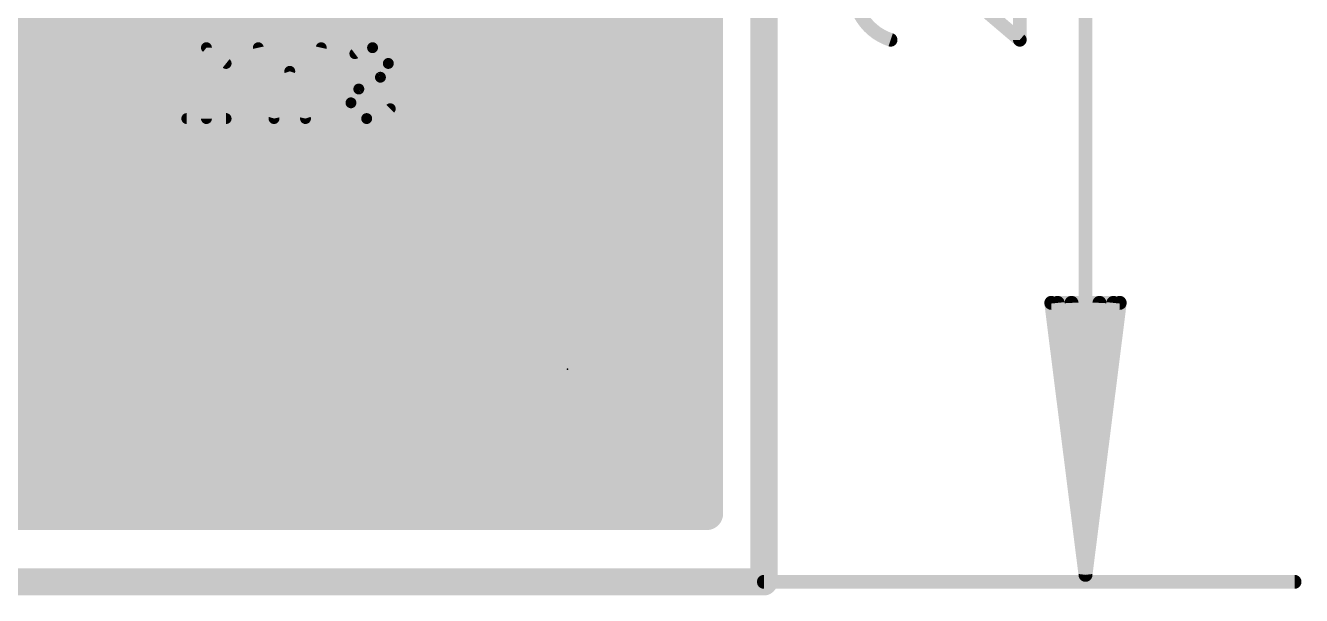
# Model space of a CAD drawing. Extents: x -1.3 to 57, y -0.1 to 23.2.
# Drawn here: x 45.11 to 57.02, y -0.13 to 5.18 of the extents above; entities that cross this region are included whole.
import ezdxf

# ---------------------------------------------------------------- set-up
doc = ezdxf.new("R2010")
doc.units = 0
for name, color, linetype in [('1', 12, 'CONTINUOUS'), ('16', 132, 'CONTINUOUS'), ('20', 31, 'CONTINUOUS'), ('24', 53, 'CONTINUOUS'), ('26', 253, 'CONTINUOUS'), ('42', 132, 'CONTINUOUS')]:
    doc.layers.add(name, color=color, linetype=linetype)

# ---------------------------------------------------------------- blocks, each defined once
blk = doc.blocks.new('PIE')
at = {"const_width": 0.5}
blk.add_lwpolyline([(0, -0.25, 1), (0, 0.25, 1), (0, -0.25)], format="xyb", dxfattribs=at)

msp = doc.modelspace()

# ---------------------------------------------------------------- linework, layer by layer
at = {"layer": '1'}
for points, const_width in [([(51.4666, 19.431), (51.4666, 0.635)], 0.3048), ([(44.1706, 4.5974), (45.5168, 5.9436)], 0.6096), ([(44.5159, 4.0806), (45.8621, 5.4268)], 0.3048), ([(45.6169, 5.1816), (51.4666, 5.1816)], 0.3048), ([(45.3121, 4.8768), (51.4666, 4.8768)], 0.3048), ([(45.0073, 4.572), (51.4666, 4.572)], 0.3048), ([(44.7025, 4.2672), (51.4666, 4.2672)], 0.3048), ([(42.1628, 3.9624), (51.4666, 3.9624)], 0.3048), ([(40.9882, 3.6576), (51.4666, 3.6576)], 0.3048), ([(40.9882, 3.3528), (51.4666, 3.3528)], 0.3048), ([(40.9882, 3.048), (51.4666, 3.048)], 0.3048), ([(40.9882, 2.7432), (51.4666, 2.7432)], 0.3048), ([(40.9882, 2.4384), (51.4666, 2.4384)], 0.3048), ([(40.9882, 2.1336), (51.4666, 2.1336)], 0.3048), ([(40.9398, 1.8288), (51.4666, 1.8288)], 0.3048), ([(39.243, 1.524), (51.4666, 1.524)], 0.3048), ([(39.243, 1.2192), (51.4666, 1.2192)], 0.3048), ([(39.243, 0.9144), (51.4666, 0.9144)], 0.3048), ([(51.4666, 0.635), (39.243, 0.635)], 0.3048)]:
    msp.add_lwpolyline(points, dxfattribs=dict(at, const_width=const_width))
at = {"layer": '1', "const_width": 0.1524}
for points in [[(45.6169, 5.2578, 1), (45.6169, 5.1054)], [(51.4666, 5.1054, 1), (51.4666, 5.2578)], [(45.3121, 4.953, 1), (45.3121, 4.8006)], [(51.4666, 4.8006, 1), (51.4666, 4.953)], [(51.4666, 4.4958, 1), (51.4666, 4.6482)], [(51.4666, 4.191, 1), (51.4666, 4.3434)], [(51.4666, 3.8862, 1), (51.4666, 4.0386)], [(51.4666, 3.5814, 1), (51.4666, 3.7338)], [(51.4666, 3.2766, 1), (51.4666, 3.429)], [(51.4666, 2.9718, 1), (51.4666, 3.1242)], [(51.4666, 2.667, 1), (51.4666, 2.8194)], [(51.4666, 2.3622, 1), (51.4666, 2.5146)], [(51.4666, 2.0574, 1), (51.4666, 2.2098)], [(51.4666, 1.7526, 1), (51.4666, 1.905)], [(51.4666, 1.4478, 1), (51.4666, 1.6002)], [(51.4666, 1.143, 1), (51.4666, 1.2954)], [(51.4666, 0.8382, 1), (51.4666, 0.9906)], [(51.4666, 0.5588, 1), (51.4666, 0.7112)], [(51.3904, 0.635, 1), (51.5428, 0.635)]]:
    msp.add_lwpolyline(points, format="xyb", dxfattribs=at)
at = {"layer": '16', "const_width": 0.3048}
for points in [[(51.435, 10.3285), (51.435, 0.635)], [(42.2854, 5.1816), (51.435, 5.1816)], [(42.534, 4.8768), (51.435, 4.8768)], [(42.5934, 4.572), (51.435, 4.572)], [(42.5129, 4.2672), (51.435, 4.2672)], [(42.1628, 3.9624), (51.435, 3.9624)], [(40.9882, 3.6576), (51.435, 3.6576)], [(40.9882, 3.3528), (51.435, 3.3528)], [(40.9882, 3.048), (51.435, 3.048)], [(49.725, 2.8247), (49.72, 2.8206)], [(49.7315, 2.8241), (49.725, 2.8247)], [(49.8097, 2.8478), (49.7315, 2.8241)], [(49.8818, 2.8864), (49.8097, 2.8478)], [(49.8859, 2.8914), (49.8818, 2.8864)], [(49.8924, 2.892), (49.8859, 2.8914)], [(49.8981, 2.8951), (49.8924, 2.892)], [(49.9044, 2.8932), (49.8981, 2.8951)], [(49.9857, 2.9012), (49.9044, 2.8932)], [(50.0639, 2.9249), (49.9857, 2.9012)], [(50.0689, 2.9291), (50.0639, 2.9249)], [(50.0754, 2.9284), (50.0689, 2.9291)], [(50.0816, 2.9303), (50.0754, 2.9284)], [(50.0873, 2.9272), (50.0816, 2.9303)], [(50.1687, 2.9192), (50.0873, 2.9272)], [(50.25, 2.9272), (50.1687, 2.9192)], [(50.2558, 2.9303), (50.25, 2.9272)], [(50.262, 2.9284), (50.2558, 2.9303)], [(50.2685, 2.9291), (50.262, 2.9284)], [(50.2735, 2.9249), (50.2685, 2.9291)], [(50.3517, 2.9012), (50.2735, 2.9249)], [(50.433, 2.8932), (50.3517, 2.9012)], [(50.4393, 2.8951), (50.433, 2.8932)], [(50.445, 2.892), (50.4393, 2.8951)], [(50.4515, 2.8914), (50.445, 2.892)], [(50.4556, 2.8864), (50.4515, 2.8914)], [(50.5277, 2.8478), (50.4556, 2.8864)], [(50.6059, 2.8241), (50.5277, 2.8478)], [(50.6124, 2.8247), (50.6059, 2.8241)], [(50.6174, 2.8206), (50.6124, 2.8247)], [(40.9882, 2.7432), (49.614, 2.7432)], [(49.5573, 2.7077), (49.5054, 2.6445)], [(49.5592, 2.7139), (49.5573, 2.7077)], [(49.5649, 2.717), (49.5592, 2.7139)], [(49.569, 2.722), (49.5649, 2.717)], [(49.5755, 2.7226), (49.569, 2.722)], [(49.6476, 2.7611), (49.5755, 2.7226)], [(49.7107, 2.813), (49.6476, 2.7611)], [(49.7138, 2.8187), (49.7107, 2.813)], [(49.72, 2.8206), (49.7138, 2.8187)], [(50.6236, 2.8187), (50.6174, 2.8206)], [(50.6267, 2.813), (50.6236, 2.8187)], [(50.6898, 2.7611), (50.6267, 2.813)], [(50.7619, 2.7226), (50.6898, 2.7611)], [(50.7234, 2.7432), (51.435, 2.7432)], [(50.7684, 2.722), (50.7619, 2.7226)], [(50.7725, 2.717), (50.7684, 2.722)], [(50.7782, 2.7139), (50.7725, 2.717)], [(50.7801, 2.7077), (50.7782, 2.7139)], [(50.832, 2.6445), (50.7801, 2.7077)], [(49.436, 2.5907), (49.4329, 2.585)], [(49.4422, 2.5926), (49.436, 2.5907)], [(49.5054, 2.6445), (49.4422, 2.5926)], [(50.8952, 2.5926), (50.832, 2.6445)], [(50.9014, 2.5907), (50.8952, 2.5926)], [(50.9045, 2.585), (50.9014, 2.5907)], [(49.3888, 2.5023), (49.3369, 2.4392)], [(49.4273, 2.5744), (49.3888, 2.5023)], [(49.4279, 2.5809), (49.4273, 2.5744)], [(49.4329, 2.585), (49.4279, 2.5809)], [(50.9095, 2.5809), (50.9045, 2.585)], [(50.9101, 2.5744), (50.9095, 2.5809)], [(50.9486, 2.5023), (50.9101, 2.5744)], [(51.0005, 2.4392), (50.9486, 2.5023)], [(40.9882, 2.4384), (49.3355, 2.4384)], [(49.3258, 2.4184), (49.3021, 2.3402)], [(49.3293, 2.4299), (49.3252, 2.4249)], [(49.3252, 2.4249), (49.3258, 2.4184)], [(49.3312, 2.4361), (49.3293, 2.4299)], [(49.3369, 2.4392), (49.3312, 2.4361)], [(51.0062, 2.4361), (51.0005, 2.4392)], [(51.0019, 2.4384), (51.435, 2.4384)], [(51.0081, 2.4299), (51.0062, 2.4361)], [(51.0122, 2.4249), (51.0081, 2.4299)], [(51.0116, 2.4184), (51.0122, 2.4249)], [(51.0353, 2.3402), (51.0116, 2.4184)], [(49.2567, 2.2455), (49.2487, 2.1642)], [(49.2579, 2.2575), (49.2548, 2.2518)], [(49.2548, 2.2518), (49.2567, 2.2455)], [(49.2585, 2.264), (49.2579, 2.2575)], [(49.2635, 2.2681), (49.2585, 2.264)], [(49.3021, 2.3402), (49.2635, 2.2681)], [(51.0739, 2.2681), (51.0353, 2.3402)], [(51.0789, 2.264), (51.0739, 2.2681)], [(51.0795, 2.2575), (51.0789, 2.264)], [(51.0826, 2.2518), (51.0795, 2.2575)], [(51.0807, 2.2455), (51.0826, 2.2518)], [(51.0887, 2.1642), (51.0807, 2.2455)], [(40.9882, 2.1336), (49.2394, 2.1336)], [(49.2487, 2.1642), (49.225, 2.086)], [(51.1124, 2.086), (51.0887, 2.1642)], [(51.098, 2.1336), (51.435, 2.1336)], [(49.2215, 2.0745), (49.2196, 2.0683)], [(49.2196, 2.0683), (49.2227, 2.0625)], [(49.225, 2.086), (49.2208, 2.081)], [(49.2208, 2.081), (49.2215, 2.0745)], [(49.2227, 2.0625), (49.2307, 1.9812)], [(51.1067, 1.9812), (51.1147, 2.0625)], [(51.1166, 2.081), (51.1124, 2.086)], [(51.1147, 2.0625), (51.1178, 2.0683)], [(51.1159, 2.0745), (51.1166, 2.081)], [(51.1178, 2.0683), (51.1159, 2.0745)], [(49.2227, 1.8999), (49.2196, 1.8941)], [(49.2196, 1.8941), (49.2215, 1.8879)], [(49.2215, 1.8879), (49.2208, 1.8814)], [(49.2208, 1.8814), (49.225, 1.8764)], [(49.2307, 1.9812), (49.2227, 1.8999)], [(49.225, 1.8764), (49.2487, 1.7982)], [(51.0887, 1.7982), (51.1124, 1.8764)], [(51.1147, 1.8999), (51.1067, 1.9812)], [(51.1124, 1.8764), (51.1166, 1.8814)], [(51.1178, 1.8941), (51.1147, 1.8999)], [(51.1159, 1.8879), (51.1178, 1.8941)], [(51.1166, 1.8814), (51.1159, 1.8879)], [(40.9398, 1.8288), (49.2394, 1.8288)], [(49.2487, 1.7982), (49.2567, 1.7169)], [(51.0807, 1.7169), (51.0887, 1.7982)], [(51.098, 1.8288), (51.435, 1.8288)], [(49.2567, 1.7169), (49.2548, 1.7106)], [(49.2548, 1.7106), (49.2579, 1.7049)], [(49.2579, 1.7049), (49.2585, 1.6984)], [(49.2585, 1.6984), (49.2635, 1.6943)], [(49.2635, 1.6943), (49.3021, 1.6222)], [(51.0353, 1.6222), (51.0739, 1.6943)], [(51.0739, 1.6943), (51.0789, 1.6984)], [(51.0789, 1.6984), (51.0795, 1.7049)], [(51.0795, 1.7049), (51.0826, 1.7106)], [(51.0826, 1.7106), (51.0807, 1.7169)], [(39.243, 1.524), (49.3355, 1.524)], [(49.3021, 1.6222), (49.3258, 1.544)], [(49.3258, 1.544), (49.3252, 1.5375)], [(49.3252, 1.5375), (49.3293, 1.5325)], [(49.3293, 1.5325), (49.3312, 1.5263)], [(49.3312, 1.5263), (49.3369, 1.5232)], [(49.3369, 1.5232), (49.3888, 1.4601)], [(50.9486, 1.4601), (51.0005, 1.5232)], [(51.0005, 1.5232), (51.0062, 1.5263)], [(51.0019, 1.524), (51.435, 1.524)], [(51.0062, 1.5263), (51.0081, 1.5325)], [(51.0081, 1.5325), (51.0122, 1.5375)], [(51.0116, 1.544), (51.0353, 1.6222)], [(51.0122, 1.5375), (51.0116, 1.544)], [(49.3888, 1.4601), (49.4273, 1.388)], [(50.9101, 1.388), (50.9486, 1.4601)], [(49.4273, 1.388), (49.4279, 1.3815)], [(49.4279, 1.3815), (49.4329, 1.3774)], [(49.4329, 1.3774), (49.436, 1.3717)], [(49.436, 1.3717), (49.4422, 1.3698)], [(49.4422, 1.3698), (49.5054, 1.3179)], [(49.5054, 1.3179), (49.5573, 1.2547)], [(50.7801, 1.2547), (50.832, 1.3179)], [(50.832, 1.3179), (50.8952, 1.3698)], [(50.8952, 1.3698), (50.9014, 1.3717)], [(50.9014, 1.3717), (50.9045, 1.3774)], [(50.9045, 1.3774), (50.9095, 1.3815)], [(50.9095, 1.3815), (50.9101, 1.388)], [(39.243, 1.2192), (49.614, 1.2192)], [(49.5573, 1.2547), (49.5592, 1.2485)], [(49.5592, 1.2485), (49.5649, 1.2454)], [(49.5649, 1.2454), (49.569, 1.2404)], [(49.569, 1.2404), (49.5755, 1.2398)], [(49.5755, 1.2398), (49.6476, 1.2013)], [(49.6476, 1.2013), (49.7107, 1.1494)], [(50.6267, 1.1494), (50.6898, 1.2013)], [(50.6898, 1.2013), (50.7619, 1.2398)], [(50.7234, 1.2192), (51.435, 1.2192)], [(50.7619, 1.2398), (50.7684, 1.2404)], [(50.7684, 1.2404), (50.7725, 1.2454)], [(50.7725, 1.2454), (50.7782, 1.2485)], [(50.7782, 1.2485), (50.7801, 1.2547)], [(49.7107, 1.1494), (49.7138, 1.1437)], [(49.7138, 1.1437), (49.72, 1.1418)], [(49.72, 1.1418), (49.725, 1.1377)], [(49.725, 1.1377), (49.7315, 1.1383)], [(49.7315, 1.1383), (49.8097, 1.1146)], [(49.8097, 1.1146), (49.8818, 1.076)], [(49.8818, 1.076), (49.8859, 1.071)], [(49.8859, 1.071), (49.8924, 1.0704)], [(49.8924, 1.0704), (49.8981, 1.0673)], [(49.8981, 1.0673), (49.9044, 1.0692)], [(49.9044, 1.0692), (49.9857, 1.0612)], [(49.9857, 1.0612), (50.0639, 1.0375)], [(50.0874, 1.0352), (50.1687, 1.0432)], [(50.1687, 1.0432), (50.25, 1.0352)], [(50.2735, 1.0375), (50.3517, 1.0612)], [(50.3517, 1.0612), (50.433, 1.0692)], [(50.433, 1.0692), (50.4393, 1.0673)], [(50.4393, 1.0673), (50.445, 1.0704)], [(50.445, 1.0704), (50.4515, 1.071)], [(50.4515, 1.071), (50.4556, 1.076)], [(50.4556, 1.076), (50.5277, 1.1146)], [(50.5277, 1.1146), (50.6059, 1.1383)], [(50.6059, 1.1383), (50.6124, 1.1377)], [(50.6124, 1.1377), (50.6174, 1.1418)], [(50.6174, 1.1418), (50.6236, 1.1437)], [(50.6236, 1.1437), (50.6267, 1.1494)], [(50.0639, 1.0375), (50.0689, 1.0333)], [(50.0689, 1.0333), (50.0754, 1.034)], [(50.0754, 1.034), (50.0816, 1.0321)], [(50.0816, 1.0321), (50.0874, 1.0352)], [(50.25, 1.0352), (50.2558, 1.0321)], [(50.2558, 1.0321), (50.262, 1.034)], [(50.262, 1.034), (50.2685, 1.0333)], [(50.2685, 1.0333), (50.2735, 1.0375)], [(39.243, 0.9144), (51.435, 0.9144)], [(51.435, 0.635), (39.243, 0.635)]]:
    msp.add_lwpolyline(points, dxfattribs=at)
at = {"layer": '16', "const_width": 0.1524}
for points in [[(51.435, 5.1054, 1), (51.435, 5.2578)], [(51.435, 4.8006, 1), (51.435, 4.953)], [(51.435, 4.4958, 1), (51.435, 4.6482)], [(51.435, 4.191, 1), (51.435, 4.3434)], [(51.435, 3.8862, 1), (51.435, 4.0386)], [(51.435, 3.5814, 1), (51.435, 3.7338)], [(51.435, 3.2766, 1), (51.435, 3.429)], [(51.435, 2.9718, 1), (51.435, 3.1242)], [(49.7325, 2.9006, 1), (49.7176, 2.7489)], [(49.7734, 2.7658, 1), (49.6767, 2.8836)], [(49.724, 2.7483, 1), (49.739, 2.8999)], [(49.7738, 2.915, 1), (49.8456, 2.7806)], [(49.8318, 2.7749, 1), (49.7876, 2.9207)], [(49.8229, 2.9347, 1), (49.9407, 2.838)], [(49.8785, 2.9672, 1), (49.8934, 2.8155)], [(49.8565, 2.9592, 1), (49.9283, 2.8248)], [(49.9203, 2.968, 1), (49.876, 2.8222)], [(49.9449, 2.8431, 1), (49.827, 2.9397)], [(49.8969, 2.969, 1), (49.9118, 2.8174)], [(49.9177, 2.8192, 1), (49.8459, 2.9536)], [(49.9341, 2.8279, 1), (49.8622, 2.9623)], [(49.8822, 2.8203, 1), (49.9265, 2.9661)], [(49.8998, 2.8162, 1), (49.885, 2.9679)], [(49.9636, 2.9741, 1), (50.0078, 2.8283)], [(49.9932, 2.8254, 1), (49.9782, 2.977)], [(50.0155, 2.9838, 1), (50.1123, 2.8661)], [(50.0764, 3.0049, 1), (50.0615, 2.8532)], [(50.0533, 3.0013, 1), (50.0975, 2.8555)], [(50.1176, 2.9975, 1), (50.0457, 2.8631)], [(50.0948, 3.0031, 1), (50.0799, 2.8514)], [(50.1173, 2.8702, 1), (50.0206, 2.9879)], [(50.086, 2.852, 1), (50.0418, 2.9979)], [(50.0514, 2.8601, 1), (50.1233, 2.9944)], [(50.1037, 2.8574, 1), (50.0595, 3.0032)], [(50.0679, 2.8526, 1), (50.0829, 3.0043)], [(50.1612, 2.9951, 1), (50.1762, 2.8434)], [(50.1612, 2.8434, 1), (50.1762, 2.9951)], [(50.2141, 2.9944, 1), (50.286, 2.8601)], [(50.2779, 3.0032, 1), (50.2337, 2.8574)], [(50.2545, 3.0043, 1), (50.2695, 2.8526)], [(50.3168, 2.9879, 1), (50.2201, 2.8702)], [(50.2956, 2.9979, 1), (50.2514, 2.852)], [(50.2917, 2.8631, 1), (50.2198, 2.9975)], [(50.2251, 2.8661, 1), (50.3219, 2.9838)], [(50.2399, 2.8555, 1), (50.2841, 3.0013)], [(50.2575, 2.8514, 1), (50.2426, 3.0031)], [(50.2759, 2.8532, 1), (50.261, 3.0049)], [(50.3592, 2.977, 1), (50.3442, 2.8254)], [(50.3296, 2.8283, 1), (50.3738, 2.9741)], [(50.4109, 2.9661, 1), (50.4552, 2.8203)], [(50.4752, 2.9623, 1), (50.4033, 2.8279)], [(50.4524, 2.9679, 1), (50.4375, 2.8162)], [(50.5104, 2.9397, 1), (50.3925, 2.8431)], [(50.4915, 2.9536, 1), (50.4197, 2.8192)], [(50.3967, 2.838, 1), (50.5145, 2.9347)], [(50.4091, 2.8248, 1), (50.4809, 2.9592)], [(50.4614, 2.8222, 1), (50.4171, 2.968)], [(50.4256, 2.8174, 1), (50.4405, 2.969)], [(50.444, 2.8155, 1), (50.4589, 2.9672)], [(50.5498, 2.9207, 1), (50.5056, 2.7749)], [(50.4918, 2.7806, 1), (50.5636, 2.915)], [(50.5984, 2.8999, 1), (50.6134, 2.7483)], [(50.6607, 2.8836, 1), (50.564, 2.7658)], [(50.6198, 2.7489, 1), (50.6049, 2.9006)], [(49.5233, 2.7811, 1), (49.5951, 2.6467)], [(49.6321, 2.6918, 1), (49.4862, 2.736)], [(49.5616, 2.7978, 1), (49.5764, 2.6461)], [(49.6162, 2.6593, 1), (49.4984, 2.756)], [(49.5395, 2.7898, 1), (49.6114, 2.6554)], [(49.6279, 2.6737, 1), (49.5101, 2.7703)], [(49.6008, 2.6497, 1), (49.529, 2.7842)], [(49.5829, 2.6468, 1), (49.568, 2.7984)], [(49.5992, 2.8201, 1), (49.6959, 2.7022)], [(49.6835, 2.6939, 1), (49.6116, 2.8283)], [(49.614, 2.667, 1), (49.614, 2.8194)], [(49.6435, 2.8489, 1), (49.778, 2.7771)], [(49.6917, 2.8917, 1), (49.7359, 2.7458)], [(49.6717, 2.8795, 1), (49.7684, 2.7617)], [(49.781, 2.7828, 1), (49.6466, 2.8546)], [(49.7094, 2.897, 1), (49.7536, 2.7512)], [(49.7591, 2.7541, 1), (49.6624, 2.8719)], [(49.7421, 2.7477, 1), (49.6979, 2.8935)], [(50.6395, 2.8935, 1), (50.5953, 2.7477)], [(50.6908, 2.8546, 1), (50.5564, 2.7828)], [(50.675, 2.8719, 1), (50.5783, 2.7541)], [(50.5594, 2.7771, 1), (50.6939, 2.8489)], [(50.569, 2.7617, 1), (50.6657, 2.8795)], [(50.5838, 2.7512, 1), (50.628, 2.897)], [(50.6015, 2.7458, 1), (50.6457, 2.8917)], [(50.7258, 2.8283, 1), (50.6539, 2.6939)], [(50.6415, 2.7022, 1), (50.7382, 2.8201)], [(50.7234, 2.8194, 1), (50.7234, 2.667)], [(50.7694, 2.7984, 1), (50.7545, 2.6468)], [(50.8273, 2.7703, 1), (50.7095, 2.6737)], [(50.8084, 2.7842, 1), (50.7366, 2.6497)], [(50.8512, 2.736, 1), (50.7053, 2.6918)], [(50.839, 2.756, 1), (50.7212, 2.6593)], [(50.726, 2.6554, 1), (50.7979, 2.7898)], [(50.7423, 2.6467, 1), (50.8141, 2.7811)], [(50.761, 2.6461, 1), (50.7758, 2.7978)], [(51.435, 2.667, 1), (51.435, 2.8194)], [(49.4139, 2.6637, 1), (49.4581, 2.5178)], [(49.5032, 2.5548, 1), (49.3688, 2.6266)], [(49.4643, 2.5197, 1), (49.4201, 2.6656)], [(49.4465, 2.6928, 1), (49.5643, 2.5961)], [(49.5537, 2.5856, 1), (49.4571, 2.7034)], [(49.4843, 2.7298, 1), (49.6302, 2.6856)], [(49.506, 2.7653, 1), (49.6238, 2.6686)], [(50.7072, 2.6856, 1), (50.8531, 2.7298)], [(50.7136, 2.6686, 1), (50.8314, 2.7653)], [(50.8803, 2.7034, 1), (50.7836, 2.5856)], [(50.7731, 2.5961, 1), (50.8909, 2.6928)], [(50.9173, 2.6656, 1), (50.8731, 2.5197)], [(50.9686, 2.6266, 1), (50.8342, 2.5548)], [(50.8793, 2.5178, 1), (50.9235, 2.6637)], [(49.4477, 2.454, 1), (49.3298, 2.5507)], [(49.3514, 2.5819, 1), (49.5031, 2.567)], [(49.3796, 2.6398, 1), (49.4762, 2.522)], [(49.5038, 2.5735, 1), (49.3521, 2.5883)], [(49.3657, 2.6209, 1), (49.5002, 2.5491)], [(49.4945, 2.5385, 1), (49.3601, 2.6104)], [(49.3939, 2.6515, 1), (49.4906, 2.5337)], [(49.4813, 2.5261, 1), (49.3846, 2.6439)], [(50.9528, 2.6439, 1), (50.8561, 2.5261)], [(50.9853, 2.5883, 1), (50.8336, 2.5735)], [(50.9773, 2.6104, 1), (50.8429, 2.5385)], [(50.8343, 2.567, 1), (50.9859, 2.5819)], [(50.8372, 2.5491, 1), (50.9717, 2.6209)], [(50.8468, 2.5337, 1), (50.9435, 2.6515)], [(50.8612, 2.522, 1), (50.9578, 2.6398)], [(51.0076, 2.5507, 1), (50.8897, 2.454)], [(49.401, 2.4323, 1), (49.2493, 2.4174)], [(49.2663, 2.4732, 1), (49.3841, 2.3765)], [(49.25, 2.4109, 1), (49.4016, 2.4259)], [(49.3987, 2.3963, 1), (49.2529, 2.4405)], [(49.2564, 2.452, 1), (49.4022, 2.4078)], [(49.2953, 2.5033, 1), (49.3671, 2.3689)], [(49.4041, 2.414, 1), (49.2582, 2.4582)], [(49.278, 2.4875, 1), (49.3958, 2.3908)], [(49.3882, 2.3815, 1), (49.2704, 2.4782)], [(49.3728, 2.3719, 1), (49.301, 2.5064)], [(49.3215, 2.5383, 1), (49.456, 2.4664)], [(49.3355, 2.3622, 1), (49.3355, 2.5146)], [(50.8814, 2.4664, 1), (51.0158, 2.5383)], [(51.0364, 2.5064, 1), (50.9646, 2.3719)], [(51.0019, 2.5146, 1), (51.0019, 2.3622)], [(51.0792, 2.4582, 1), (50.9333, 2.414)], [(51.067, 2.4782, 1), (50.9492, 2.3815)], [(50.9352, 2.4078, 1), (51.081, 2.452)], [(51.0845, 2.4405, 1), (50.9387, 2.3963)], [(50.9358, 2.4259, 1), (51.0874, 2.4109)], [(51.0881, 2.4174, 1), (50.9364, 2.4323)], [(50.9416, 2.3908, 1), (51.0594, 2.4875)], [(50.9533, 2.3765, 1), (51.0711, 2.4732)], [(50.9703, 2.3689, 1), (51.0421, 2.5033)], [(51.435, 2.3622, 1), (51.435, 2.5146)], [(49.3277, 2.2739, 1), (49.1819, 2.2296)], [(49.3325, 2.2381, 1), (49.1809, 2.253)], [(49.2102, 2.3229, 1), (49.3068, 2.205)], [(49.3343, 2.2565, 1), (49.1827, 2.2714)], [(49.3251, 2.2216, 1), (49.1907, 2.2934)], [(49.3119, 2.2092, 1), (49.2152, 2.327)], [(49.2292, 2.3623, 1), (49.375, 2.3181)], [(49.3693, 2.3043, 1), (49.2349, 2.3761)], [(51.1025, 2.3761, 1), (50.9681, 2.3043)], [(50.9624, 2.3181, 1), (51.1082, 2.3623)], [(51.1222, 2.327, 1), (51.0255, 2.2092)], [(51.1547, 2.2714, 1), (51.003, 2.2565)], [(51.1467, 2.2934, 1), (51.0123, 2.2216)], [(51.1565, 2.253, 1), (51.0049, 2.2381)], [(51.1555, 2.2296, 1), (51.0097, 2.2739)], [(51.0306, 2.205, 1), (51.1272, 2.3229)], [(49.3216, 2.1421, 1), (49.1758, 2.1863)], [(49.1876, 2.2877, 1), (49.322, 2.2158)], [(49.182, 2.2649, 1), (49.3337, 2.25)], [(49.1838, 2.2234, 1), (49.3296, 2.2677)], [(49.1963, 2.304, 1), (49.3307, 2.2322)], [(49.2394, 2.0574, 1), (49.2394, 2.2098)], [(51.0037, 2.25, 1), (51.1554, 2.2649)], [(51.0078, 2.2677, 1), (51.1536, 2.2234)], [(51.0067, 2.2322, 1), (51.1411, 2.304)], [(51.1616, 2.1863, 1), (51.0158, 2.1421)], [(51.0154, 2.2158, 1), (51.1498, 2.2877)], [(51.098, 2.2098, 1), (51.098, 2.0574)], [(51.435, 2.0574, 1), (51.435, 2.2098)], [(49.2868, 2.1042, 1), (49.1524, 2.0323)], [(49.1467, 2.0904, 1), (49.2925, 2.0462)], [(49.2967, 2.0884, 1), (49.145, 2.0735)], [(49.1619, 2.1293, 1), (49.2797, 2.0326)], [(49.1456, 2.067, 1), (49.2973, 2.082)], [(49.2985, 2.07, 1), (49.1468, 2.0551)], [(49.2944, 2.0524, 1), (49.1486, 2.0966)], [(49.152, 2.1081, 1), (49.2979, 2.0639)], [(49.1555, 2.0266, 1), (49.2898, 2.0985)], [(49.2839, 2.0376, 1), (49.1661, 2.1343)], [(49.1729, 2.1717, 1), (49.3245, 2.1567)], [(51.0129, 2.1567, 1), (51.1645, 2.1717)], [(51.1713, 2.1344, 1), (51.0536, 2.0376)], [(51.0476, 2.0985, 1), (51.1819, 2.0266)], [(51.1906, 2.0551, 1), (51.0389, 2.07)], [(51.0395, 2.0639, 1), (51.1854, 2.1081)], [(51.1888, 2.0966, 1), (51.043, 2.0524)], [(51.0401, 2.082, 1), (51.1918, 2.067)], [(51.1924, 2.0735, 1), (51.0407, 2.0884)], [(51.0449, 2.0462, 1), (51.1907, 2.0904)], [(51.185, 2.0323, 1), (51.0506, 2.1042)], [(51.0577, 2.0326, 1), (51.1754, 2.1293)], [(49.2925, 1.9162, 1), (49.1467, 1.872)], [(49.2797, 1.9298, 1), (49.1619, 1.8331)], [(49.2973, 1.8804, 1), (49.1456, 1.8954)], [(49.2979, 1.8985, 1), (49.152, 1.8543)], [(49.3065, 1.9737, 1), (49.1548, 1.9887)], [(49.1548, 1.9737, 1), (49.3065, 1.9887)], [(49.2898, 1.8639, 1), (49.1555, 1.9358)], [(51.1826, 1.9887, 1), (51.0309, 1.9737)], [(51.0309, 1.9887, 1), (51.1826, 1.9737)], [(51.1819, 1.9358, 1), (51.0476, 1.8639)], [(51.1854, 1.8543, 1), (51.0395, 1.8985)], [(51.1918, 1.8954, 1), (51.0401, 1.8804)], [(51.1907, 1.872, 1), (51.0449, 1.9162)], [(51.1754, 1.8331, 1), (51.0577, 1.9298)], [(49.1524, 1.9301, 1), (49.2868, 1.8582)], [(49.145, 1.8889, 1), (49.2967, 1.874)], [(49.1468, 1.9073, 1), (49.2985, 1.8924)], [(49.1486, 1.8658, 1), (49.2944, 1.91)], [(49.1661, 1.8281, 1), (49.2839, 1.9248)], [(49.3245, 1.8057, 1), (49.1729, 1.7907)], [(49.2394, 1.7526, 1), (49.2394, 1.905)], [(51.1645, 1.7907, 1), (51.0129, 1.8057)], [(51.098, 1.905, 1), (51.098, 1.7526)], [(51.0536, 1.9248, 1), (51.1713, 1.828)], [(51.0389, 1.8924, 1), (51.1906, 1.9073)], [(51.043, 1.91, 1), (51.1888, 1.8658)], [(51.0407, 1.874, 1), (51.1924, 1.8889)], [(51.0506, 1.8582, 1), (51.185, 1.9301)], [(51.435, 1.7526, 1), (51.435, 1.905)], [(49.1758, 1.7761, 1), (49.3216, 1.8203)], [(49.322, 1.7465, 1), (49.1876, 1.6747)], [(49.1819, 1.7328, 1), (49.3277, 1.6885)], [(49.1809, 1.7094, 1), (49.3325, 1.7243)], [(49.3337, 1.7124, 1), (49.182, 1.6974)], [(49.3068, 1.7574, 1), (49.2102, 1.6395)], [(49.3296, 1.6947, 1), (49.1838, 1.739)], [(49.3307, 1.7302, 1), (49.1963, 1.6584)], [(49.1907, 1.669, 1), (49.3251, 1.7408)], [(49.2152, 1.6354, 1), (49.3119, 1.7532)], [(51.0255, 1.7532, 1), (51.1222, 1.6354)], [(51.0123, 1.7408, 1), (51.1467, 1.669)], [(51.1554, 1.6975, 1), (51.0037, 1.7123)], [(51.1536, 1.739, 1), (51.0078, 1.6947)], [(51.0049, 1.7243, 1), (51.1565, 1.7094)], [(51.1411, 1.6584, 1), (51.0067, 1.7302)], [(51.0097, 1.6885, 1), (51.1555, 1.7328)], [(51.0158, 1.8203, 1), (51.1616, 1.7761)], [(51.1498, 1.6747, 1), (51.0154, 1.7466)], [(51.1272, 1.6395, 1), (51.0306, 1.7574)], [(49.1827, 1.691, 1), (49.3343, 1.7059)], [(49.375, 1.6443, 1), (49.2292, 1.6001)], [(49.2349, 1.5863, 1), (49.3693, 1.6581)], [(49.3841, 1.5859, 1), (49.2663, 1.4892)], [(49.4016, 1.5365, 1), (49.25, 1.5515)], [(49.4022, 1.5546, 1), (49.2564, 1.5104)], [(49.3671, 1.5935, 1), (49.2952, 1.4591)], [(49.3958, 1.5716, 1), (49.278, 1.4749)], [(49.301, 1.456, 1), (49.3728, 1.5904)], [(49.3355, 1.4478, 1), (49.3355, 1.6002)], [(50.9646, 1.5905, 1), (51.0364, 1.456)], [(51.0019, 1.6002, 1), (51.0019, 1.4478)], [(51.081, 1.5104, 1), (50.9352, 1.5546)], [(51.0874, 1.5515, 1), (50.9358, 1.5365)], [(51.0594, 1.4749, 1), (50.9416, 1.5716)], [(51.0711, 1.4892, 1), (50.9533, 1.5859)], [(50.9681, 1.6581, 1), (51.1025, 1.5863)], [(51.1082, 1.6001, 1), (50.9624, 1.6443)], [(51.0421, 1.4591, 1), (50.9703, 1.5935)], [(51.003, 1.7059, 1), (51.1547, 1.691)], [(51.435, 1.4478, 1), (51.435, 1.6002)], [(49.2493, 1.545, 1), (49.401, 1.5301)], [(49.2529, 1.5219, 1), (49.3987, 1.5661)], [(49.2582, 1.5042, 1), (49.4041, 1.5484)], [(49.2704, 1.4842, 1), (49.3882, 1.5809)], [(49.456, 1.496, 1), (49.3215, 1.4241)], [(49.3298, 1.4117, 1), (49.4477, 1.5084)], [(50.8897, 1.5084, 1), (51.0076, 1.4117)], [(51.0159, 1.4241, 1), (50.8814, 1.496)], [(50.9333, 1.5484, 1), (51.0792, 1.5042)], [(50.9492, 1.5809, 1), (51.067, 1.4842)], [(50.9387, 1.5661, 1), (51.0845, 1.5219)], [(50.9364, 1.5301, 1), (51.0881, 1.545)], [(49.5031, 1.3954, 1), (49.3514, 1.3805)], [(49.4762, 1.4404, 1), (49.3796, 1.3226)], [(49.3521, 1.374, 1), (49.5038, 1.389)], [(49.5002, 1.4133, 1), (49.3657, 1.3415)], [(49.4581, 1.4446, 1), (49.4139, 1.2987)], [(49.3601, 1.352, 1), (49.4945, 1.4239)], [(49.4905, 1.4287, 1), (49.3939, 1.3109)], [(49.3688, 1.3358, 1), (49.5032, 1.4076)], [(49.3846, 1.3185, 1), (49.4813, 1.4363)], [(49.4201, 1.2969, 1), (49.4643, 1.4427)], [(49.5643, 1.3662, 1), (49.4465, 1.2696)], [(49.4571, 1.259, 1), (49.5537, 1.3768)], [(50.7836, 1.3768, 1), (50.8803, 1.259)], [(50.8909, 1.2696, 1), (50.7731, 1.3662)], [(50.8731, 1.4427, 1), (50.9173, 1.2968)], [(50.8342, 1.4076, 1), (50.9686, 1.3358)], [(50.8561, 1.4363, 1), (50.9528, 1.3185)], [(50.8336, 1.389, 1), (50.9853, 1.374)], [(50.8429, 1.4239, 1), (50.9773, 1.352)], [(50.9859, 1.3805, 1), (50.8343, 1.3954)], [(50.9717, 1.3415, 1), (50.8372, 1.4133)], [(50.9435, 1.3109, 1), (50.8468, 1.4287)], [(50.9578, 1.3226, 1), (50.8612, 1.4404)], [(50.9235, 1.2987, 1), (50.8793, 1.4446)], [(49.6302, 1.2768, 1), (49.4843, 1.2326)], [(49.5951, 1.3157, 1), (49.5233, 1.1813)], [(49.4862, 1.2264, 1), (49.6321, 1.2706)], [(49.6238, 1.2938, 1), (49.506, 1.1971)], [(49.5765, 1.3163, 1), (49.5615, 1.1646)], [(49.4984, 1.2064, 1), (49.6162, 1.3031)], [(49.6114, 1.307, 1), (49.5395, 1.1726)], [(49.5101, 1.1921, 1), (49.6279, 1.2887)], [(49.529, 1.1782, 1), (49.6008, 1.3127)], [(49.568, 1.1639, 1), (49.5829, 1.3156)], [(49.6959, 1.2602, 1), (49.5992, 1.1423)], [(49.6116, 1.134, 1), (49.6835, 1.2685)], [(49.614, 1.143, 1), (49.614, 1.2954)], [(50.6539, 1.2685, 1), (50.7258, 1.134)], [(50.7382, 1.1423, 1), (50.6415, 1.2602)], [(50.7234, 1.2954, 1), (50.7234, 1.143)], [(50.7545, 1.3156, 1), (50.7694, 1.1639)], [(50.7095, 1.2887, 1), (50.8273, 1.1921)], [(50.7366, 1.3127, 1), (50.8084, 1.1782)], [(50.7053, 1.2706, 1), (50.8512, 1.2264)], [(50.7212, 1.3031, 1), (50.839, 1.2064)], [(50.8531, 1.2326, 1), (50.7072, 1.2768)], [(50.8314, 1.1971, 1), (50.7136, 1.2938)], [(50.7979, 1.1726, 1), (50.726, 1.307)], [(50.8141, 1.1813, 1), (50.7423, 1.3157)], [(50.7759, 1.1646, 1), (50.7609, 1.3163)], [(51.435, 1.143, 1), (51.435, 1.2954)], [(49.778, 1.1853, 1), (49.6435, 1.1135)], [(49.7359, 1.2166, 1), (49.6917, 1.0707)], [(49.7684, 1.2007, 1), (49.6717, 1.0829)], [(49.6466, 1.1078, 1), (49.781, 1.1796)], [(49.7176, 1.2135, 1), (49.7325, 1.0618)], [(49.7536, 1.2112, 1), (49.7094, 1.0654)], [(49.6624, 1.0905, 1), (49.7591, 1.2083)], [(49.6767, 1.0788, 1), (49.7734, 1.1966)], [(49.6979, 1.0689, 1), (49.7421, 1.2147)], [(49.739, 1.0625, 1), (49.724, 1.2141)], [(49.8456, 1.1818, 1), (49.7738, 1.0474)], [(49.7876, 1.0417, 1), (49.8318, 1.1875)], [(49.9407, 1.1244, 1), (49.8229, 1.0277)], [(49.8934, 1.1468, 1), (49.8785, 0.9952)], [(49.9283, 1.1376, 1), (49.8565, 1.0032)], [(49.876, 1.1402, 1), (49.9203, 0.9944)], [(49.827, 1.0227, 1), (49.9448, 1.1194)], [(49.9118, 1.145, 1), (49.8969, 0.9934)], [(49.8459, 1.0088, 1), (49.9177, 1.1432)], [(49.8622, 1.0001, 1), (49.9341, 1.1345)], [(49.9265, 0.9963, 1), (49.8822, 1.1421)], [(49.885, 0.9945, 1), (49.8998, 1.1462)], [(50.0078, 1.1341, 1), (49.9636, 0.9883)], [(49.9782, 0.9854, 1), (49.9932, 1.137)], [(50.1762, 1.119, 1), (50.1612, 0.9673)], [(50.1762, 0.9673, 1), (50.1612, 1.119)], [(50.3442, 1.137, 1), (50.3592, 0.9854)], [(50.3738, 0.9883, 1), (50.3296, 1.1341)], [(50.4552, 1.1421, 1), (50.4109, 0.9963)], [(50.4033, 1.1345, 1), (50.4752, 1.0001)], [(50.4375, 1.1462, 1), (50.4524, 0.9945)], [(50.3925, 1.1193, 1), (50.5104, 1.0227)], [(50.4197, 1.1432, 1), (50.4915, 1.0088)], [(50.5145, 1.0277, 1), (50.3967, 1.1244)], [(50.4809, 1.0032, 1), (50.4091, 1.1376)], [(50.4171, 0.9944, 1), (50.4614, 1.1402)], [(50.4405, 0.9934, 1), (50.4256, 1.145)], [(50.4589, 0.9952, 1), (50.444, 1.1468)], [(50.5056, 1.1875, 1), (50.5498, 1.0417)], [(50.5636, 1.0474, 1), (50.4918, 1.1818)], [(50.6134, 1.2141, 1), (50.5984, 1.0625)], [(50.564, 1.1966, 1), (50.6607, 1.0788)], [(50.5953, 1.2147, 1), (50.6395, 1.0689)], [(50.5564, 1.1796, 1), (50.6908, 1.1078)], [(50.5783, 1.2083, 1), (50.675, 1.0905)], [(50.6939, 1.1135, 1), (50.5594, 1.1853)], [(50.6657, 1.0829, 1), (50.569, 1.2007)], [(50.628, 1.0654, 1), (50.5838, 1.2112)], [(50.6457, 1.0707, 1), (50.6015, 1.2166)], [(50.6049, 1.0618, 1), (50.6198, 1.2135)], [(50.1123, 1.0964, 1), (50.0156, 0.9786)], [(50.0615, 1.1092, 1), (50.0764, 0.9575)], [(50.0975, 1.1069, 1), (50.0533, 0.9611)], [(50.0457, 1.0993, 1), (50.1175, 0.9649)], [(50.0799, 1.111, 1), (50.0948, 0.9593)], [(50.0206, 0.9744, 1), (50.1173, 1.0922)], [(50.0418, 0.9645, 1), (50.086, 1.1104)], [(50.1233, 0.9679, 1), (50.0514, 1.1024)], [(50.0595, 0.9592, 1), (50.1037, 1.105)], [(50.0829, 0.9581, 1), (50.0679, 1.1098)], [(50.286, 1.1024, 1), (50.2141, 0.9679)], [(50.2337, 1.105, 1), (50.2779, 0.9592)], [(50.2695, 1.1098, 1), (50.2545, 0.9581)], [(50.2201, 1.0922, 1), (50.3168, 0.9745)], [(50.2514, 1.1104, 1), (50.2956, 0.9645)], [(50.2199, 0.9649, 1), (50.2917, 1.0993)], [(50.3219, 0.9786, 1), (50.2251, 1.0963)], [(50.2841, 0.9611, 1), (50.2399, 1.1069)], [(50.2426, 0.9593, 1), (50.2575, 1.111)], [(50.261, 0.9575, 1), (50.2759, 1.1092)], [(51.435, 0.8382, 1), (51.435, 0.9906)], [(51.435, 0.5588, 1), (51.435, 0.7112)], [(51.3588, 0.635, 1), (51.5112, 0.635)]]:
    msp.add_lwpolyline(points, format="xyb", dxfattribs=at)
at = {"layer": '20'}
for points, const_width in [([(52, 0), (52, 20)], 0.254), ([(55, 19.935), (55, 0.065)], 0.13), ([(54.3874, 5.0516), (54.3874, 5.9124)], 0.127), ([(53.5266, 5.7833), (54.3874, 5.0516)], 0.127), ([(55, 0.065), (54.6808, 2.6)], 0.13), ([(54.6808, 2.6), (55.3192, 2.6)], 0.13), ([(55, 0.065), (54.74, 2.6)], 0.13), ([(55, 0.065), (54.87, 2.6)], 0.13), ([(55.3192, 2.6), (55, 0.065)], 0.13), ([(55.13, 2.6), (55, 0.065)], 0.13), ([(55.26, 2.6), (55, 0.065)], 0.13), ([(0, 0), (52, 0)], 0.254), ([(52, 0), (56.95, 0)], 0.13)]:
    msp.add_lwpolyline(points, dxfattribs=dict(at, const_width=const_width))
for points, const_width in [([(52.838, 5.525, 0.3252), (53.1823, 5.0516)], 0.127), ([(53.1725, 5.0214, 1), (53.1921, 5.0818)], 0.0635), ([(54.3556, 5.0516, 1), (54.4192, 5.0516)], 0.0635), ([(54.3668, 5.0274, 1), (54.408, 5.0758)], 0.0635), ([(54.713, 2.6041, 1), (54.6485, 2.5959)], 0.065), ([(54.6808, 2.6325, 1), (54.6808, 2.5675)], 0.065), ([(54.7723, 2.6033, 1), (54.7077, 2.5967)], 0.065), ([(54.9025, 2.6017, 1), (54.8375, 2.5983)], 0.065), ([(55.1625, 2.5983, 1), (55.0975, 2.6017)], 0.065), ([(55.2923, 2.5967, 1), (55.2277, 2.6033)], 0.065), ([(55.3515, 2.5959, 1), (55.287, 2.6041)], 0.065), ([(55.3192, 2.5675, 1), (55.3192, 2.6325)], 0.065), ([(52, -0.0635, 1), (52, 0.0635)], 0.127), ([(51.9365, 0, 1), (52.0635, 0)], 0.127), ([(52, 0.0325, 1), (52, -0.0325)], 0.065), ([(54.9678, 0.0691, 1), (55.0322, 0.0609)], 0.065), ([(54.9677, 0.0683, 1), (55.0323, 0.0617)], 0.065), ([(54.9675, 0.0633, 1), (55.0325, 0.0667)], 0.065), ([(54.9675, 0.0667, 1), (55.0325, 0.0633)], 0.065), ([(54.9675, 0.065, 1), (55.0325, 0.065)], 0.065), ([(54.9677, 0.0617, 1), (55.0323, 0.0683)], 0.065), ([(54.9678, 0.0609, 1), (55.0322, 0.0691)], 0.065), ([(56.95, -0.0325, 1), (56.95, 0.0325)], 0.065)]:
    msp.add_lwpolyline(points, format="xyb", dxfattribs=dict(at, const_width=const_width))
at = {"layer": '24'}
msp.add_point((50.1687, 1.9812), dxfattribs=at)
at = {"layer": '26', "const_width": 0.1016}
for points in [[(46.9824, 4.8316), (46.7989, 4.9784)], [(46.7989, 4.9784), (46.7989, 4.318)], [(47.4294, 4.318), (47.2827, 4.9784)], [(47.8697, 4.9784), (47.7229, 4.318)], [(47.5762, 4.7583), (47.4294, 4.318)], [(47.7229, 4.318), (47.5762, 4.7583)], [(48.2205, 4.5932), (48.4223, 4.7032)], [(46.9824, 4.318), (46.6155, 4.318)]]:
    msp.add_lwpolyline(points, dxfattribs=at)
at = {"layer": '26'}
for points, const_width in [([(46.8243, 4.9784, 1), (46.7735, 4.9784)], 0.0508), ([(46.8148, 4.9982, 1), (46.7831, 4.9586)], 0.0508), ([(47.3075, 4.9839, 1), (47.2579, 4.9729)], 0.0508), ([(47.8945, 4.9729, 1), (47.8449, 4.9839)], 0.0508), ([(48.3489, 4.9784, 0.1623), (48.1838, 4.9234)], 0.1016), ([(48.4957, 4.8316, 0.4142), (48.3489, 4.9784)], 0.1016), ([(48.3489, 5.0038, 1), (48.3489, 4.953)], 0.0508), ([(48.3489, 4.953, 1), (48.3489, 5.0038)], 0.0508), ([(48.1686, 4.9437, 1), (48.199, 4.903)], 0.0508), ([(48.4223, 4.7032, 0.2656), (48.4957, 4.8316)], 0.1016), ([(48.5211, 4.8316, 1), (48.4703, 4.8316)], 0.0508), ([(46.9665, 4.8118, 1), (46.9983, 4.8515)], 0.0508), ([(47.6003, 4.7663, 1), (47.5521, 4.7502)], 0.0508), ([(47.6003, 4.7502, 1), (47.5521, 4.7663)], 0.0508), ([(48.4703, 4.8316, 1), (48.5211, 4.8316)], 0.0508), ([(48.2205, 4.5932, 0.2656), (48.1471, 4.4648)], 0.1016), ([(48.2334, 4.5713, 1), (48.2076, 4.615)], 0.0508), ([(48.4094, 4.7251, 1), (48.4352, 4.6813)], 0.0508), ([(48.4344, 4.6809, 1), (48.4101, 4.7255)], 0.0508), ([(48.2083, 4.6155, 1), (48.2327, 4.5709)], 0.0508), ([(48.1471, 4.4648, 0.4142), (48.2939, 4.318)], 0.1016), ([(48.1725, 4.4648, 1), (48.1217, 4.4648)], 0.0508), ([(48.1217, 4.4648, 1), (48.1725, 4.4648)], 0.0508), ([(48.2939, 4.318, 0.2), (48.514, 4.4097)], 0.1016), ([(48.532, 4.3918, 1), (48.496, 4.4276)], 0.0508), ([(46.6155, 4.3434, 1), (46.6155, 4.2926)], 0.0508), ([(46.7735, 4.318, 1), (46.8243, 4.318)], 0.0508), ([(46.9824, 4.2926, 1), (46.9824, 4.3434)], 0.0508), ([(47.4053, 4.326, 1), (47.4535, 4.31)], 0.0508), ([(47.4046, 4.3125, 1), (47.4542, 4.3235)], 0.0508), ([(47.6981, 4.3235, 1), (47.7477, 4.3125)], 0.0508), ([(47.6988, 4.31, 1), (47.747, 4.326)], 0.0508), ([(48.2939, 4.3434, 1), (48.2939, 4.2926)], 0.0508), ([(48.2939, 4.2926, 1), (48.2939, 4.3434)], 0.0508)]:
    msp.add_lwpolyline(points, format="xyb", dxfattribs=dict(at, const_width=const_width))
at = {"layer": '42', "const_width": 0.3302}
for points in [[(49.9318, 2.5531), (50.0479, 2.5883)], [(50.0479, 2.5883), (50.1687, 2.6002)], [(50.1687, 2.6002), (50.2895, 2.5883)], [(50.2895, 2.5883), (50.4056, 2.5531)], [(49.731, 2.4189), (49.8248, 2.4959)], [(49.8248, 2.4959), (49.9318, 2.5531)], [(50.4056, 2.5531), (50.5126, 2.4959)], [(50.5126, 2.4959), (50.6064, 2.4189)], [(49.654, 2.3251), (49.731, 2.4189)], [(50.6064, 2.4189), (50.6834, 2.3251)], [(49.5616, 2.102), (49.5968, 2.2181)], [(49.5968, 2.2181), (49.654, 2.3251)], [(49.6467, 2.3114), (50.6907, 2.3114)], [(50.6834, 2.3251), (50.7406, 2.2181)], [(50.7406, 2.2181), (50.7758, 2.102)], [(49.5497, 1.9812), (49.5616, 2.102)], [(50.7758, 2.102), (50.7877, 1.9812)], [(49.5616, 1.8604), (49.5497, 1.9812)], [(49.5497, 1.9812), (50.7877, 1.9812)], [(50.7877, 1.9812), (50.7758, 1.8604)], [(49.5968, 1.7443), (49.5616, 1.8604)], [(50.7758, 1.8604), (50.7406, 1.7443)], [(49.654, 1.6373), (49.5968, 1.7443)], [(50.7406, 1.7443), (50.6834, 1.6373)], [(49.6467, 1.651), (50.6907, 1.651)], [(49.731, 1.5435), (49.654, 1.6373)], [(50.6834, 1.6373), (50.6064, 1.5435)], [(49.8248, 1.4665), (49.731, 1.5435)], [(50.6064, 1.5435), (50.5126, 1.4665)], [(49.9318, 1.4093), (49.8248, 1.4665)], [(50.0479, 1.3741), (49.9318, 1.4093)], [(50.4056, 1.4093), (50.2895, 1.3741)], [(50.5126, 1.4665), (50.4056, 1.4093)], [(50.1687, 1.3622), (50.0479, 1.3741)], [(50.2895, 1.3741), (50.1687, 1.3622)]]:
    msp.add_lwpolyline(points, dxfattribs=at)
at = {"layer": '42', "const_width": 0.1651}
for points in [[(50.0398, 2.6705, 1), (50.056, 2.5062)], [(50.0719, 2.5093, 1), (50.024, 2.6673)], [(50.1768, 2.6824, 1), (50.1606, 2.518)], [(50.1768, 2.518, 1), (50.1606, 2.6824)], [(50.3134, 2.6673, 1), (50.2655, 2.5093)], [(50.2814, 2.5062, 1), (50.2976, 2.6705)], [(49.7859, 2.5687, 1), (49.8637, 2.4231)], [(49.8772, 2.4321, 1), (49.7724, 2.5597)], [(49.9079, 2.6321, 1), (49.9558, 2.4741)], [(49.9707, 2.4803, 1), (49.8929, 2.6259)], [(50.4445, 2.6259, 1), (50.3667, 2.4803)], [(50.3816, 2.4741, 1), (50.4295, 2.6321)], [(50.565, 2.5597, 1), (50.4602, 2.4321)], [(50.4737, 2.4231, 1), (50.5515, 2.5687)], [(49.6786, 2.4827, 1), (49.7834, 2.3551)], [(49.7948, 2.3665, 1), (49.6672, 2.4713)], [(50.6702, 2.4713, 1), (50.5426, 2.3665)], [(50.554, 2.3551, 1), (50.6588, 2.4827)], [(49.6758, 2.1941, 1), (49.5178, 2.242)], [(49.6467, 2.3939, 1), (49.6467, 2.2288)], [(49.5902, 2.3775, 1), (49.7178, 2.2727)], [(49.7268, 2.2862, 1), (49.5812, 2.364)], [(50.7562, 2.364, 1), (50.6106, 2.2862)], [(50.6196, 2.2727, 1), (50.7472, 2.3775)], [(50.8196, 2.242, 1), (50.6616, 2.1941)], [(50.6907, 2.2288, 1), (50.6907, 2.3939)], [(49.6437, 2.0939, 1), (49.4794, 2.1101)], [(49.524, 2.257, 1), (49.6696, 2.1792)], [(50.6678, 2.1792, 1), (50.8134, 2.257)], [(50.858, 2.1101, 1), (50.6937, 2.0939)], [(49.6319, 1.9893, 1), (49.4675, 1.9731)], [(49.5497, 2.0638, 1), (49.5497, 1.8987)], [(49.4826, 2.1259, 1), (49.6406, 2.078)], [(50.6968, 2.078, 1), (50.8548, 2.1259)], [(50.8699, 1.9731, 1), (50.7055, 1.9893)], [(50.7877, 1.8987, 1), (50.7877, 2.0638)], [(49.4675, 1.9893, 1), (49.6319, 1.9731)], [(49.6406, 1.8844, 1), (49.4826, 1.8365)], [(50.8548, 1.8365, 1), (50.6968, 1.8844)], [(50.7055, 1.9731, 1), (50.8699, 1.9893)], [(49.4794, 1.8523, 1), (49.6437, 1.8685)], [(49.6696, 1.7832, 1), (49.524, 1.7054)], [(50.8134, 1.7054, 1), (50.6678, 1.7832)], [(50.6937, 1.8685, 1), (50.858, 1.8523)], [(49.5178, 1.7204, 1), (49.6758, 1.7683)], [(49.6467, 1.7335, 1), (49.6467, 1.5685)], [(49.7178, 1.6897, 1), (49.5902, 1.5849)], [(50.7472, 1.5849, 1), (50.6196, 1.6897)], [(50.6616, 1.7683, 1), (50.8196, 1.7204)], [(50.6907, 1.5685, 1), (50.6907, 1.7335)], [(49.5812, 1.5984, 1), (49.7268, 1.6762)], [(49.7834, 1.6073, 1), (49.6786, 1.4797)], [(49.6672, 1.4911, 1), (49.7948, 1.5959)], [(50.5426, 1.5959, 1), (50.6702, 1.4911)], [(50.6588, 1.4797, 1), (50.554, 1.6073)], [(50.6106, 1.6762, 1), (50.7562, 1.5984)], [(49.8637, 1.5393, 1), (49.7859, 1.3937)], [(49.7724, 1.4027, 1), (49.8772, 1.5303)], [(49.9558, 1.4883, 1), (49.9079, 1.3303)], [(49.8929, 1.3365, 1), (49.9707, 1.4821)], [(50.3667, 1.4821, 1), (50.4445, 1.3365)], [(50.4295, 1.3303, 1), (50.3816, 1.4883)], [(50.4602, 1.5303, 1), (50.565, 1.4027)], [(50.5515, 1.3937, 1), (50.4737, 1.5393)], [(50.056, 1.4562, 1), (50.0398, 1.2919)], [(50.024, 1.2951, 1), (50.0719, 1.4531)], [(50.1606, 1.4444, 1), (50.1768, 1.28)], [(50.1606, 1.28, 1), (50.1768, 1.4444)], [(50.2655, 1.4531, 1), (50.3134, 1.2951)], [(50.2976, 1.2919, 1), (50.2814, 1.4562)]]:
    msp.add_lwpolyline(points, format="xyb", dxfattribs=at)

# ---------------------------------------------------------------- block references
at = {"layer": '16', "xscale": 0.762, "yscale": 0.762}
msp.add_blockref('PIE', (50.1687, 1.9812), dxfattribs=at)

doc.saveas('drawing.dxf')
